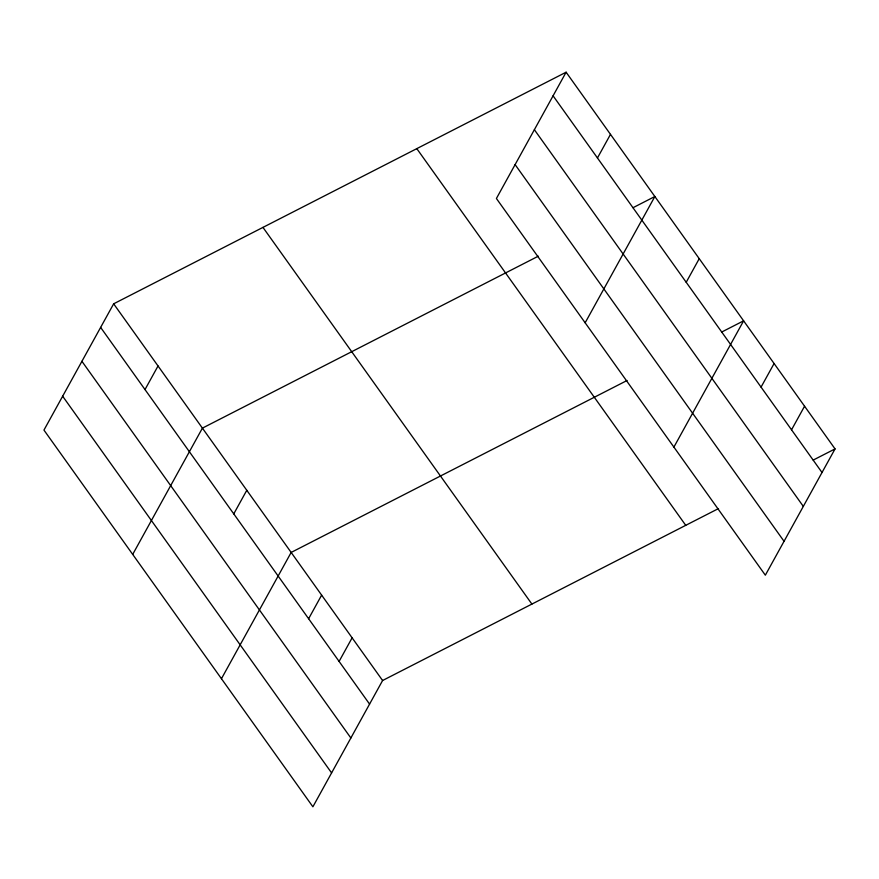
<?xml version="1.0" encoding="UTF-8"?>
<svg xmlns="http://www.w3.org/2000/svg" width="879" height="879" viewBox="0 0 879 879"><rect width="100%" height="100%" fill="white"/><g stroke="black" fill="none" stroke-linecap="round" stroke-linejoin="round"><path stroke-width="1.32" d="M566.109 72.21L496.404 198.489L765.345 575.185L835.05 448.905L566.109 72.21L113.655 303.815L43.95 430.095L312.891 806.79L382.596 680.511L718.517 508.556M145.002 389.573L158.033 365.972M132.696 554.407L202.412 428.128L538.322 256.174M233.759 513.885L246.79 490.284M221.453 678.709L291.158 552.441L627.079 380.486M308.617 618.728L321.637 595.127M597.456 157.967L610.487 134.366M339.096 661.415L352.116 637.824M585.15 322.802L654.855 196.522L633.012 207.708M686.202 282.28L699.234 258.679M673.896 447.103L743.612 320.835L721.758 332.009M761.06 387.123L774.091 363.521M791.539 429.809L804.571 406.208M813.196 460.091L835.05 448.905M553.078 95.811L822.019 472.506M534.377 129.696L803.318 506.392M515.105 164.604L784.046 541.299M416.8 148.639L685.741 525.334M262.964 227.386L531.905 604.082M113.655 303.815L382.596 680.511M100.635 327.417L369.576 704.112M81.923 361.302L350.864 737.997M62.651 396.209L331.592 772.905"/></g></svg>
